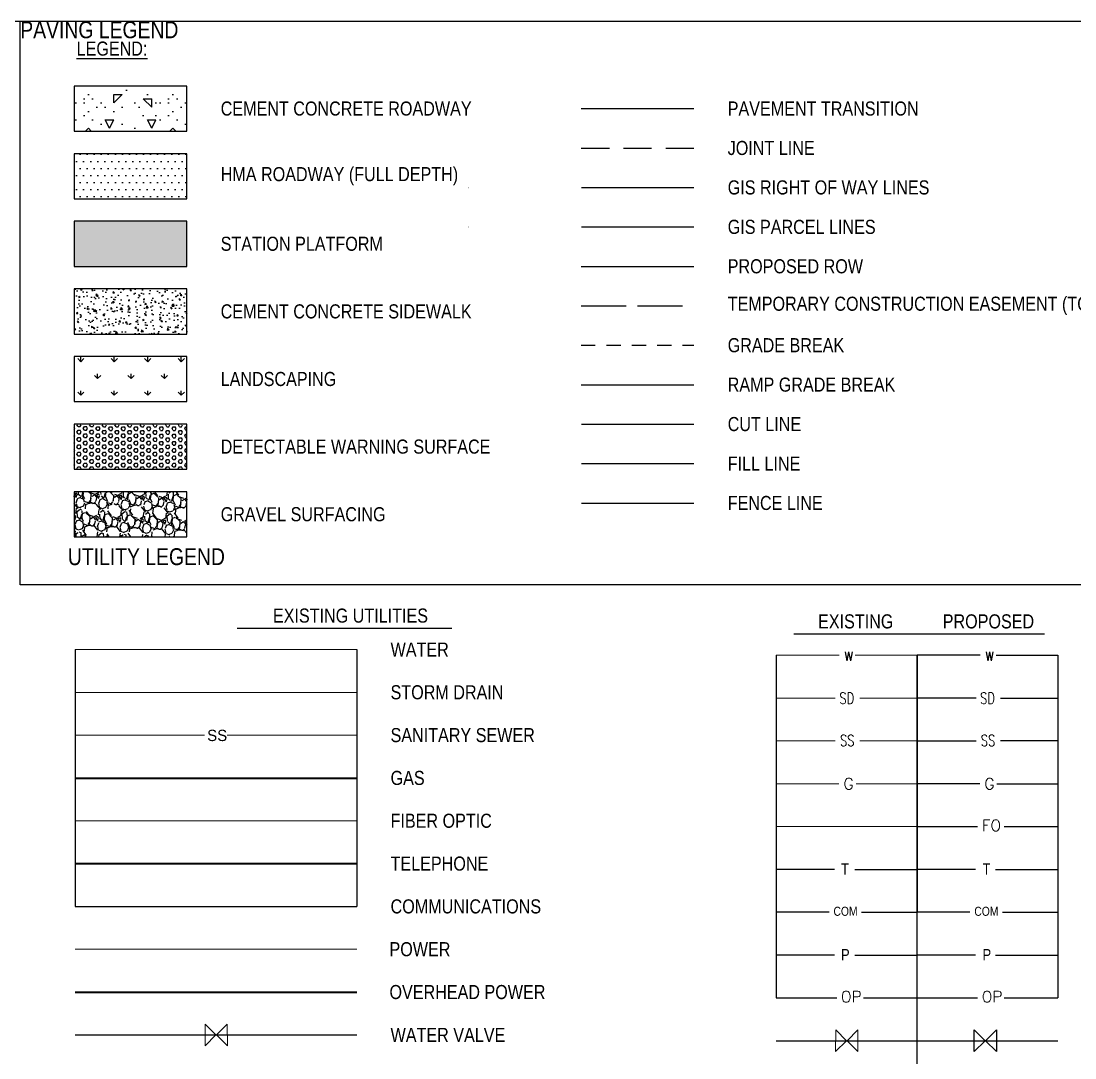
# Model space of a CAD drawing. Extents: x -0.5 to 31.5, y 0 to 18.5.
# Drawn here: x 10.01 to 19.36, y 9.35 to 18.55 of the extents above; entities that cross this region are included whole.
import ezdxf
from ezdxf.lldxf.tags import DXFTag

# ---------------------------------------------------------------- set-up
doc = ezdxf.new("R2010")
doc.units = 0
doc.header["$MEASUREMENT"] = 0
for name, pattern in [('HIDDEN', [0.375, 0.25, -0.125]), ('HIDDEN2', [0.1875, 0.125, -0.0625]), ('PROPERT', [2.375000000000001, 2, -0.075, 0.075, -0.075, 0.075, -0.075]), ('TEMPESMT', [0.45, 0.4, -0.05])]:
    doc.linetypes.add(name, pattern=pattern)
for name, color, linetype in [('CS-PVMT-RAMP-PATT', 157, 'Continuous'), ('GIS-COUNTY-ROW', 15, 'PROPERT'), ('GN-ANNO', 2, 'Continuous'), ('GN-LIN', 2, 'Continuous'), ('SF-ASPH-ROAD-SHD', 11, 'Continuous'), ('SF-CONC-JONT-ROAD-LIN', 7, 'HIDDEN'), ('SF-CONC-JONT-TRAN', 7, 'ZIGZAG'), ('SF-CONC-PLAT-SHD', 51, 'Continuous'), ('SF-CONC-ROAD-SHD', 13, 'Continuous'), ('SF-CONC-SWLK-SHD', 30, 'Continuous'), ('SF-CTLC-PROP-LIN', 9, 'Cut'), ('SF-CTMP-PROP-LIN', 9, 'Fill'), ('SF-FENC-PROP-LIN', 11, 'FENCELINE3'), ('SF-RAMP-GBRK-LIN', 15, 'Continuous'), ('SF-SWLK-GRAD-LIN', 7, 'HIDDEN2'), ('SF-VEGE-PROP-SHD', 13, 'Continuous'), ('SV-ESMT-TEMP-LIN', 7, 'TEMPESMT'), ('SV-ROFW-PROP-LIN', 4, 'Continuous'), ('V-UTIL-COMM-E-ITS-PDF', 22, 'COM'), ('V-UTIL-SIGNAL CCTV-E-ITS-PDF', 22, 'TF')]:
    doc.layers.add(name, color=color, linetype=linetype)
doc.layers.add('G-NPLT', color=151, linetype='Continuous', plot=False)
doc.layers.add('G-NPLT-LIN', color=151, linetype='Continuous', plot=False)
for name, color, linetype, lineweight in [('SSWR-LGND', 97, 'Continuous', 15), ('V-UTIL-FIBR-E-ITS-PDF', 22, 'FIBERO2', 15), ('V-UTIL-LITG-E-ITS-PDF', 232, 'POWER', 15), ('V-UTIL-OPOWR-AVISTA', 232, 'OPOWER', 35), ('V-UTIL-SSWR-SRVC-E', 97, 'SEWER', 15), ('V-UTIL-STRM-E', 77, 'STORM', 15), ('V-UTIL-WATR-E', 162, 'WATER', 15), ('WSDOT-BTELE-PDF-VERIFY', 232, 'TELE', 35), ('WSDOT-GAS-PDF-VERIFY', 3, 'GAS', 35)]:
    doc.layers.add(name, color=color, linetype=linetype, lineweight=lineweight)
doc.styles.add('PMXLIN', font='simplex.shx')
doc.styles.add('ROMANS', font='arial.ttf', dxfattribs={"oblique": 10})
doc.styles.get("Standard").update_dxf_attribs({"font": 'ARIALN.TTF'})
doc.styles.add('Survey', font='romans.shx', dxfattribs={"width": 0.75, "height": 0.08})
doc.styles.add('TEXT1', font='SIMPLEX.shx', dxfattribs={"height": 0.1})
doc.linetypes.add('COM', pattern='A,0.3,-0.125,0.3,-0.125,0.3,-0.125,0.3,-0.125,["COM",ROMANS,S=0.06,R=0,X=-0.06,Y=-0.025],-0.175', length=1.875)
doc.linetypes.add('Cut', pattern='A,1.2,-0.14,["CUT",Standard,S=0.08,R=0,X=-0.09,Y=-0.04],-0.14', length=1.48)
doc.linetypes.add('FENCELINE3', pattern='A,0.28,["X",Standard,S=0.14,R=0,X=0,Y=-0.07],0.28', length=0.56)
tags = doc.linetypes.add('FIBERO2', pattern='A,0.61,-0.17,["FO",PMXLIN,S=0.1,R=0,X=-0.12,Y=-0.05],-0.1', length=0.88).pattern_tags.tags
tags[6] = DXFTag(74, 10)
doc.linetypes.add('Fill', pattern='A,1.2,-0.14,["FILL",Standard,S=0.08,R=0,X=-0.09,Y=-0.04],-0.2', length=1.54)
doc.linetypes.add('GAS', pattern='A,1.36,-0.07,["G",PMXLIN,S=0.1,R=0,X=-0.03,Y=-0.05],-0.08', length=1.51)
doc.linetypes.add('OPOWER', pattern='A,1.36,-0.17,["OP",PMXLIN,S=0.1,R=0,X=-0.12,Y=-0.05],-0.1', length=1.63)
doc.linetypes.add('POWER', pattern='A,1.36,-0.07,["P",PMXLIN,S=0.1,R=0,X=-0.03,Y=-0.05],-0.07', length=1.5)
doc.linetypes.add('SEWER', pattern='A,0.5,-0.05,["S",Standard,S=0.1,R=0,X=0,Y=-0.05],-0.15,0.5', length=1.2)
doc.linetypes.add('STORM', pattern='A,1.3,-0.07,["SD",PMXLIN,S=0.1,R=0,X=-0.05,Y=-0.05],-0.13', length=1.5)
doc.linetypes.add('TELE', pattern='A,1.36,-0.07,["T",PMXLIN,S=0.1,R=0,X=-0.03,Y=-0.05],-0.07', length=1.5)
doc.linetypes.add('TF', pattern='A,0.3,-0.125,0.3,-0.125,0.3,-0.125,0.3,-0.125,["TF",ROMANS,S=0.06,R=0,X=-0.09,Y=-0.03],-0.0625', length=1.7625)
doc.linetypes.add('WATER', pattern='A,1.36,-0.08,["W",PMXLIN,S=0.1,R=0,X=-0.05,Y=-0.05],-0.07', length=1.51)
doc.linetypes.add('ZIGZAG', pattern='A,0.0001,-0.2,[131,ltypeshp.shx,S=0.2,R=0,X=-0.2,Y=0],-0.4,[131,ltypeshp.shx,S=0.2,R=180,X=0.2,Y=0],-0.2', length=0.8001)

msp = doc.modelspace()

# ---------------------------------------------------------------- hatches: boundary and pattern name
at = {"layer": 'CS-PVMT-RAMP-PATT', "ltscale": 0.3}
h = msp.add_hatch(dxfattribs=at)
h.set_pattern_fill('HEX', color=256, scale=0.1499998385584416, angle=-26.54544703822307)
h.set_pattern_definition([(359.9734095676375, (12424.0744329952, 114039.71420572), (1.507176739810878e-05, 0.03247591419146094), [0.0187499798198052, -0.03749995963961039]), (119.9734095676375, (12424.0744329952, 114039.71420572), (-0.0281325025846278, -0.01622490456228377), [0.01874997981980519, -0.03749995963961037]), (59.97340956763753, (12424.09318297298, 114039.7141970183), (-0.02811743081722968, 0.01625100962917717), [0.0187499798198052, -0.03749995963961039])])
h.paths.add_polyline_path([(11.47868221759501, 14.97121036814456), (10.47868221759501, 14.97121036814456), (10.47868221759501, 14.57121036814456), (11.47868221759501, 14.57121036814456)])
at = {"layer": 'SF-ASPH-ROAD-SHD'}
h = msp.add_hatch(dxfattribs=at)
h.set_pattern_fill('DOTS', color=256, scale=0.9999986785007979)
h.set_pattern_definition([(0, (158460.415457878, -2493187.652096604), (0.03124995870314994, 0.06249991740629987), [0, -0.06249991740629987])])
h.paths.add_polyline_path([(10.47868221759501, 17.37121036814456), (10.47868221759501, 16.97121036814456), (11.47868221759501, 16.97121036814456), (11.47868221759501, 17.37121036814456)])
at = {"layer": 'SF-CONC-PLAT-SHD', "transparency": 33554483}
h = msp.add_hatch(color=256, dxfattribs=at)
h.dxf.hatch_style = 1
h.paths.add_polyline_path([(10.47868221759501, 16.77121036814456), (10.47868221759501, 16.37121036814456), (11.47868221759501, 16.37121036814456), (11.47868221759501, 16.77121036814456)])
at = {"layer": 'SF-CONC-ROAD-SHD'}
h = msp.add_hatch(dxfattribs=at)
h.set_pattern_fill('CONCRETE', color=256, scale=0.7499990088755984)
h.set_pattern_definition([(45, (11.09118206892635, 18.0837102194759), (0, 0.7500024229383162), [0.1060648598351872, -0.212137219660463, 0.05303242991759358, -0.3181945795055614, 0.1060648598351872, -0.2651648210844375]), (135, (11.57868142469549, 18.12121016991968), (-0.7500024229383162, 0), [0.106065609834196, -0.1590972897527807, 0.05303242991759358, -0.2651621495879678, 0.106065609834196, -0.3712356809116956]), (63.43494882, (10.97868221759501, 17.97121036814456), (3.824893676474545e-11, 0.7499990088756688), [0.08384988919229165, -0.3353995567691666, 0.08384988919229165, -0.3354250484854793]), (116.5650512, (10.97868221759501, 17.97121036814456), (-3.000482144432265e-10, 0.7499990088756688), [0.08384988919229165, -0.3353995567691666, 0.08384988919229165, -0.3354250484854793]), (0, (10.97868221759501, 18.04621026903212), (0, 0.7499990088755984), [0.03749995044377993, -0.2999996035502394, 0.07499990088755985, -0.2999996035502394, 0.03749995044377993]), (0, (10.97868221759501, 18.15871012036346), (0, 0.7499990088755984), [-0.1124998513313398, 0.07499990088755985, -0.2999996035502394, 0, -0.2624996531064595, 0]), (0, (10.97868221759501, 18.19621007080724), (0, 0.7499990088755984), [-0.2999996035502394, 0, -0.2249997026626795, 0.07499990088755985, -0.1499998017751197, 0]), (0, (10.97868221759501, 18.30870992213858), (0, 0.7499990088755984), [-0.1499998017751197, 0, -0.1874997522188996, 0.07499990088755985, -0.3374995539940193, 0]), (0, (10.97868221759501, 18.42120977346992), (0, 0.7499990088755984), [-0.1499998017751197, 0.07499990088755985, -0.2999996035502394, 0.07499990088755985, -0.1499998017751197, 0]), (0, (10.97868221759501, 18.60870952568882), (0, 0.7499990088755984), [-0.1124998513313398, 0.07499990088755985, -0.1499998017751197, 0, -0.4124994548815792, 0]), (0, (10.97868221759501, 18.6462094761326), (0, 0.7499990088755984), [-0.1499998017751197, 0, -0.449999405325359, 0.07499990088755985, -0.07499990088755985, 0]), (90, (11.01618216803879, 18.12121016991968), (-0.7499990088755984, 4.592419427915945e-17), [-0.2249997026626795, 0, -0.2249997026626795, 0, -0.2999996035502394, 0]), (90, (11.09118206892635, 17.97121036814456), (-0.7499990088755984, 4.592419427915945e-17), [-0.1124998513313398, 0.07499990088755985, -0.2999996035502394, 0, -0.2624996531064595, 0]), (90, (11.16618196981391, 17.97121036814456), (-0.7499990088755984, 4.592419427915945e-17), [-0.2999996035502394, 0, -0.2624996531064595, 0.07499990088755985, -0.1124998513313398, 0]), (90, (11.57868142469549, 17.97121036814456), (-0.7499990088755984, 4.592419427915945e-17), [-0.1499998017751197, 0.07499990088755985, -0.3749995044377992, 0.07499990088755985, -0.07499990088755985, 0]), (90, (11.05368211848258, 18.04621026903212), (-0.7499990088755984, 4.592419427915945e-17), [-0.2249997026626795, 0, -0.2624996531064595, 0, -0.2624996531064595, 0]), (90, (11.12868201937014, 18.04621026903212), (-0.7499990088755984, 4.592419427915945e-17), [-0.1874997522188996, 0, -0.4124994548815792, 0, -0.1499998017751197, 0]), (90, (11.20368192025769, 18.0837102194759), (-0.7499990088755984, 4.592419427915945e-17), [-0.3749995044377992, 0, -0.1124998513313398, 0, -0.2624996531064595, 0]), (90, (11.24118187070147, 18.00871031858834), (-0.7499990088755984, 4.592419427915945e-17), [-0.3374995539940193, 0, -0.1499998017751197, 0, -0.1874997522188996, 0]), (90, (11.31618177158903, 18.12121016991968), (-0.7499990088755984, 4.592419427915945e-17), [-0.2999996035502394, 0, -0.1124998513313398, 0, -0.2999996035502394, 0]), (90, (11.35368172203281, 18.15871012036346), (-0.7499990088755984, 4.592419427915945e-17), [-0.3374995539940193, 0, -0.1499998017751197, 0, -0.2624996531064595, 0]), (90, (11.39118167247659, 17.97121036814456), (-0.7499990088755984, 4.592419427915945e-17), [-0.449999405325359, 0, -0.1874997522188996, 0, -0.1124998513313398, 0]), (90, (11.42868162292037, 18.0837102194759), (-0.7499990088755984, 4.592419427915945e-17), [-0.1499998017751197, 0, -0.2999996035502394, 0, -0.2999996035502394, 0]), (90, (11.46618157336415, 18.04621026903212), (-0.7499990088755984, 4.592419427915945e-17), [-0.3374995539940193, 0, -0.1874997522188996, 0, -0.2249997026626795, 0]), (90, (11.50368152380793, 18.00871031858834), (-0.7499990088755984, 4.592419427915945e-17), [-0.2999996035502394, 0, -0.2249997026626795, 0, -0.2249997026626795, 0]), (90, (11.57868142469549, 18.04621026903212), (-0.7499990088755984, 4.592419427915945e-17), [-0.2249997026626795, 0, -0.2249997026626795, 0, -0.2999996035502394, 0]), (90, (11.65368132558305, 18.0837102194759), (-0.7499990088755984, 4.592419427915945e-17), [-0.2999996035502394, 0, -0.1499998017751197, 0, -0.2999996035502394, 0]), (90, (11.69118127602683, 18.12121016991968), (-0.7499990088755984, 4.592419427915945e-17), [-0.1124998513313398, 0, -0.449999405325359, 0, -0.1874997522188996, 0])])
h.paths.add_polyline_path([(10.47868221759501, 17.97121036814456), (10.47868221759501, 17.57121036814456), (11.47868221759501, 17.57121036814456), (11.47868221759501, 17.97121036814456)])
at = {"layer": 'SF-CONC-SWLK-SHD'}
h = msp.add_hatch(dxfattribs=at)
h.set_pattern_fill('AR-CONC', color=256, scale=0.01999997357001596, angle=-92.85091915887728)
h.set_pattern_definition([(317.1490808411227, (8.953682217595002, 13.37753046399225), (-0.01966979851351005, -0.1426500761332879), [0.01499998017751196, -0.1649997819526315]), (262.1490808411227, (8.953682217595002, 13.37753046399225), (0.1516322592135483, 0.02023347864567829), [0.01199998414200957, -0.1319998255621053]), (7.600525301122723, (8.952043067843896, 13.36564295781848), (0.1319624591746885, -0.1224165969589607), [0.01274802155347743, -0.1402282370882517]), (313.3332808411227, (8.993632657991956, 13.37554097076662), (-0.04367918779676867, -0.2115373084115542), [0.02249997026626795, -0.2474996729289475]), (3.784716331122732, (8.989992719287619, 13.35791286856969), (0.1852848174531715, -0.1963907935457987), [0.01912204313020187, -0.210342474032221]), (258.3332448311227, (8.993632657991956, 13.37554097076662), (0.1852848173585465, -0.1963907934170421), [0.01799997621301436, -0.1979997385431577]), (288.1490808411227, (8.982650301279902, 13.35606312387455), (-0.08636172265366746, -0.115228460263452), [0.01499998017751197, -0.1649997819526317]), (233.1490808411228, (8.982650301279902, 13.35606312387455), (0.1424299472447122, -0.05581617883892004), [0.01199998414200957, -0.1319998255621053]), (338.6005255811227, (8.975453491106544, 13.34646075225228), (0.05606822434911971, -0.1710446376265001), [0.01274802115347796, -0.1402282370882517]), (304.6490808411227, (8.953682217595002, 13.37753046399225), (0.06637532058110755, -0.005740408210701129), [0, -0.130399827676504, 0, -0.1339998229191069, 0, -0.1324998249013557]), (274.6490808411227, (8.953682217595002, 13.37753046399225), (0.07616773262402905, -0.05647211652367846), [0, -0.07639989903746096, 0, -0.1273998316410017, 0, -0.05049993326429029]), (234.6490808411227, (8.95590050254158, 13.42207520503485), (-0.009815565896697654, -0.1064078432717087), [0, -0.0499999339250399, 0, -0.1559997938461245, 0, -0.2069997264496652]), (224.6490808411227, (8.956895249154394, 13.44205042523333), (0.01419496598458794, -0.1174885124142124), [0, -0.0649999141025518, 0, -0.1035998630926826, 0, -0.1469998057396172])])
h.paths.add_polyline_path([(10.47868221759501, 16.17121036814456), (10.47868221759501, 15.77121036814456), (11.47868221759501, 15.77121036814456), (11.47868221759501, 16.17121036814456)])
h = msp.add_hatch(dxfattribs=at)
h.set_pattern_fill('GRAVEL2', color=256, scale=0.2, angle=-92.85091915887728)
h.set_pattern_definition([(135.1618683451227, (2481996.26802372, 290022.5554486787), (-1.718192359427535, 1.68754704112356), [0.0269072, -2.66381760941474]), (92.1188215691227, (2481996.248943747, 290022.5744211485), (0.08038271467267237, -2.406977070763623), [0.0461736, -4.571184952245998]), (39.65952791912274, (2481996.247236617, 290022.6205631653), (-2.29675191826973, -1.888102387563845), [0.03255760000000001, -3.22320651921994]), (174.4227698471227, (2481996.201178018, 290022.7009534968), (3.985101839876088, -0.3987020514322059), [0.0420476, -4.162711608325799]), (199.9827350191227, (2481996.159329475, 290022.7050399921), (2.446766987858575, 0.8793925785026266), [0.041231, -4.081874625617661]), (264.4227698471227, (2481996.120580708, 290022.6909498159), (0.3987020514322062, 3.985101839876088), [0.0420476, -4.162711608325799]), (304.8433213078227, (2481996.116494213, 290022.6491012729), (-1.868207429016343, 2.696256850184738), [0.0556058, -5.5049697097832]), (339.4044092160228, (2481996.148263686, 290022.6034646588), (4.324921896148655, -1.617111805724624), [0.0524976, -5.197264299362678]), (28.57864645612272, (2481996.197406005, 290022.5849975917), (2.676361891637265, 1.468702497101371), [0.04219000000000001, -4.1768146219458]), (82.38543915012276, (2481996.234455671, 290022.6051798168), (-0.3091747379685889, -2.187329646258663), [0.04816640000000001, -2.36015251575846]), (129.5465186391227, (2481996.240838116, 290022.652921459), (-2.07790737424757, 2.506451863500975), [0.06228959999999999, -6.166675000958979]), (45.96315567512272, (2481996.189332489, 290022.5032980303), (1.268147150661095, 1.338582386060031), [0.0212602, -2.10476896254694]), (78.61831523112272, (2481996.20411096, 290022.518581904), (-0.5288221624735424, -2.576887098899912), [0.0404474, -4.0043022832314]), (132.1490808411227, (2481996.21209303, 290022.5582339729), (-0.1997524659574776, 0.00994747927373485), [0.0282842, -0.25455851247462]), (110.3476713551228, (2481996.236759649, 290022.571022948), (0.3497675355462997, -1.018657288334924), [0.0152316, -1.50792302117278]), (198.9504903271227, (2481996.231463399, 290022.5853040449), (0.6092048771462258, 0.1699100281362204), [0.0215406, -1.0554923614269]), (298.1128373732227, (2481996.211090253, 290022.5783086942), (0.3696624940937709, -0.6191523564199546), [0.0349858, -1.13120457896906]), (68.71413201812275, (2481996.227575853, 290022.5474505512), (-0.2196474245049575, -0.3895574526412491), [0.02529820000000001, -0.60715733203368]), (283.5386211751228, (2481996.237232937, 290022.7011604752), (0.4997826051351273, -2.02736709739611), [0.03543999999999999, -3.50856902933388]), (337.4952567830227, (2481996.245529488, 290022.666705182), (-2.157487208438126, 0.908432135841332), [0.0297322, -2.9434815494638]), (200.3476713551227, (2481996.267526346, 290022.5454610554), (1.018657288334924, 0.3497675355462988), [0.030463, -1.49269162117278]), (250.7595405071228, (2481996.238964152, 290022.5348685545), (0.6987321906098364, 1.967682221753696), [0.03543999999999999, -3.508569029333799]), (246.5930356211227, (2481996.113386407, 290022.7073279123), (0.4492423282836648, 0.9788673712399911), [0.034176, -1.6746247490635]), (201.9242214101227, (2481996.099809663, 290022.6759643665), (2.247014521901079, 0.8893400577763657), [0.0286356, -2.8349286126552]), (333.9504903275227, (2481996.067674405, 290022.55341101), (0.9788673712399782, -0.4492423282836555), [0.030463, -1.49269162117278]), (284.5031054774227, (2481996.095042902, 290022.5400332149), (-0.6696926332713955, 2.636571974542321), [0.03352619999999999, -3.319084722848]), (336.5930356215227, (2481996.07254867, 290022.6512897183), (-0.978867371239975, 0.4492423282836605), [0.017088, -1.6917127490635]), (8.459013315122714, (2481996.068271254, 290022.5653961579), (0.8089573431037017, 0.1599625488625417), [0.010198, -1.00960590271856]), (73.11283737312276, (2481996.078358352, 290022.5668963086), (-0.2295949037786974, -0.5893099185987293), [0.041231, -0.7833901251235401]), (93.15808679812271, (2481996.090335471, 290022.6063494278), (0.1002776732201322, -2.007472138848655), [0.03821, -3.782784634908561]), (210.8391483671227, (2481996.193112531, 290022.5792039674), (0.4094524111887146, 0.1798575074100176), [0.0288444, -0.6922658550928]), (260.3063074281227, (2481996.168346437, 290022.5644174676), (-0.5686120795684961, -3.375896962729878), [0.05035880000000001, -4.98551252480566]), (328.0944767420227, (2481996.159866993, 290022.5147777755), (-1.358477344607491, 0.8686422187461075), [0.0205912, -2.0385348281974]), (357.1490808411227, (2481996.177347341, 290022.5038948791), (0.2096999452312265, 0.1898049866837555), [0.012, -0.188]), (27.40551800512272, (2481996.096526995, 290022.6100460528), (-1.438057178797381, -0.7293775089138174), [0.02778479999999999, -2.75070399788996]), (315.1618683453227, (2481996.121193614, 290022.6228350279), (1.71819235942753, -1.687547041123547), [0.0538144, -2.63691040941474]), (267.1490808411227, (2481996.159353561, 290022.5848900882), (0.1898049866837555, -0.2096999452312265), [0.052, -0.148]), (232.4539273101228, (2481996.156767217, 290022.532954447), (-1.497742054439758, -1.927892304658791), [0.0316228, -3.1306548601684]), (161.2036849401228, (2481996.137496322, 290022.5078818996), (-0.7890623845562291, 0.2395423830524406), [0.0291204, -1.4269015778561]), (114.7950562051227, (2481996.109928876, 290022.5172646453), (-1.808522553373946, 3.894771645929675), [0.047413, -4.69389483645188]), (82.57515958112273, (2481996.090045076, 290022.5603068859), (0.3290696965160522, 2.586834578173639), [0.0501598, -4.96581468159378])])
h.paths.add_polyline_path([(11.47868221759501, 14.37121036814456), (10.47868221759501, 14.37121036814456), (10.47868221759501, 13.97121036814456), (11.47868221759501, 13.97121036814456)])
at = {"layer": 'SF-VEGE-PROP-SHD'}
h = msp.add_hatch(dxfattribs=at)
h.set_pattern_fill('GRASS', color=256, scale=0.21)
h.set_pattern_definition([(90, (158463.5359951294, -2493190.985275098), (-0.14849242401, 0.14849242401), [0.039375, -0.25760984823]), (45, (158463.5359951294, -2493190.985275098), (-0.148492424049175, 0.148492424049175), [0.039375, -0.170625]), (135, (158463.5359951294, -2493190.985275098), (-0.148492424049175, -0.148492424049175), [0.039375, -0.170625])])
h.paths.add_polyline_path([(10.47868221759501, 15.57121036814456), (10.47868221759501, 15.17121036814456), (11.47868221759501, 15.17121036814456), (11.47868221759501, 15.57121036814456)])

# ---------------------------------------------------------------- linework, layer by layer
at = {"layer": 'G-NPLT'}
for p, q in [((10.48637955030426, 12.97121036814456), (10.48637955047192, 10.69121036815155)), ((12.98637955030426, 12.97121036814456), (12.98637955030426, 10.69121036815155)), ((16.71004705557094, 12.91991286306969), (16.71004705557094, 9.879912863079001)), ((17.96004705557094, 6.079912863090646), (17.96004705557094, 12.91991286306969)), ((17.96004705557094, 12.91991286306969), (17.9600470557386, 10.63991286307667)), ((19.21004705557094, 12.91991286306969), (19.21004705557094, 9.879912863079001)), ((10.48637955030426, 9.551210368155044), (12.98637955030426, 9.551210368155044)), ((16.71004705557094, 9.499912863080166), (19.21004705557094, 9.499912863080166))]:
    msp.add_line(p, q, dxfattribs=at)
for points in [[(0, 18.54583332971203), (31.5, 18.54583332971203), (31.5, -1.77635683940025e-15), (0, 0)], [(20, 13.54583332971203), (10, 13.54583332971203), (10, 18.54583332971203), (20, 18.54583332971203)]]:
    msp.add_lwpolyline(points, close=True, dxfattribs=at)
at = {"layer": 'G-NPLT-LIN'}
for points in [[(10.47868221759501, 17.97121036814456), (10.47868221759501, 17.57121036814456), (11.47868221759501, 17.57121036814456), (11.47868221759501, 17.97121036814456)], [(10.47868221759501, 17.37121036814456), (10.47868221759501, 16.97121036814456), (11.47868221759501, 16.97121036814456), (11.47868221759501, 17.37121036814456)], [(10.47868221759501, 16.77121036814456), (10.47868221759501, 16.37121036814456), (11.47868221759501, 16.37121036814456), (11.47868221759501, 16.77121036814456)], [(10.47868221759501, 16.17121036814456), (10.47868221759501, 15.77121036814456), (11.47868221759501, 15.77121036814456), (11.47868221759501, 16.17121036814456)], [(10.47868221759501, 15.57121036814456), (10.47868221759501, 15.17121036814456), (11.47868221759501, 15.17121036814456), (11.47868221759501, 15.57121036814456)], [(10.47868221759501, 14.97121036814456), (10.47868221759501, 14.57121036814456), (11.47868221759501, 14.57121036814456), (11.47868221759501, 14.97121036814456)], [(10.47868221759501, 14.37121036814456), (10.47868221759501, 13.97121036814456), (11.47868221759501, 13.97121036814456), (11.47868221759501, 14.37121036814456)]]:
    msp.add_lwpolyline(points, close=True, dxfattribs=at)
at = {"layer": 'GIS-COUNTY-ROW'}
for points in [[(13.97868221759501, 17.07121036814457), (16.97868221759501, 17.07121036814457)], [(13.97868221759501, 16.72121036814456), (16.97868221759501, 16.72121036814456)]]:
    msp.add_lwpolyline(points, dxfattribs=at)
at = {"layer": 'GN-ANNO'}
for p, q in [((11.92419817484915, 13.1611593484995), (13.83038892503828, 13.1611593484995)), ((16.86700975203381, 13.10986184342462), (19.09148247872905, 13.10986184342462)), ((18.51904478955169, 12.91991286306969), (17.96004705557094, 12.91991286306969)), ((18.66084554224355, 12.91991286306969), (19.21004705557094, 12.91991286306969)), ((18.48339400189397, 12.53991286307085), (17.96004705559888, 12.53991286307085)), ((18.70010989563534, 12.53991286307085), (19.21004705557094, 12.53991286307085)), ((17.96004705557094, 12.15991286307202), (18.48339400214569, 12.15991286307202)), ((19.21004705557094, 12.15991286307202), (18.7001098957844, 12.15991286307201)), ((18.51558696066344, 11.77991286307318), (17.96004705565477, 11.77991286307318)), ((18.66744005584385, 11.77991286307318), (19.21004705557094, 11.77991286307318)), ((17.96004705557094, 11.39991286307434), (18.49577630637461, 11.39991286309589)), ((18.73301283783188, 11.39991286309399), (19.21004705557094, 11.39991286307434)), ((18.47729957847844, 11.01991286307551), (17.96004705571065, 11.01991286307551)), ((18.65657900857859, 11.01991286307551), (19.21004705557094, 11.01991286307551)), ((18.42862433003874, 10.63991286307667), (17.9600470557386, 10.63991286307667)), ((18.71740593555245, 10.63991286307667), (19.21004705557094, 10.63991286307667)), ((18.47729957819901, 10.25991286307784), (17.96004705543123, 10.25991286307784)), ((18.65657900829916, 10.25991286307784), (19.21004705529151, 10.25991286307784)), ((17.96004705557094, 9.879912863079001), (18.49577630637461, 9.879912863100547)), ((18.73301283783188, 9.879912863098644), (19.21004705557094, 9.879912863079001)), ((18.46646233743482, 9.403426794691253), (18.46687900365756, 9.59690916070343)), ((18.46687900365756, 9.59690916070343), (18.56271233668045, 9.500167979597821)), ((18.56731372566388, 9.499912863080166), (18.66396233772353, 9.596492174373482)), ((18.66396233772353, 9.596492174373482), (18.66437900394627, 9.403843784851263)), ((18.56271233668045, 9.500167979597821), (18.46646233743482, 9.403426794691253)), ((18.66437900394627, 9.403843784851263), (18.56731372566388, 9.499912863080166))]:
    msp.add_line(p, q, dxfattribs=at)
at = {"layer": 'GN-LIN'}
for points in [[(10.47868221759501, 17.97121036814456), (10.47868221759501, 17.57121036814456), (11.47868221759501, 17.57121036814456), (11.47868221759501, 17.97121036814456)], [(10.47868221759501, 17.37121036814456), (10.47868221759501, 16.97121036814456), (11.47868221759501, 16.97121036814456), (11.47868221759501, 17.37121036814456)], [(10.47868221759501, 16.77121036814456), (10.47868221759501, 16.37121036814456), (11.47868221759501, 16.37121036814456), (11.47868221759501, 16.77121036814456)], [(10.47868221759501, 16.17121036814456), (10.47868221759501, 15.77121036814456), (11.47868221759501, 15.77121036814456), (11.47868221759501, 16.17121036814456)], [(10.47868221759501, 15.57121036814456), (10.47868221759501, 15.17121036814456), (11.47868221759501, 15.17121036814456), (11.47868221759501, 15.57121036814456)], [(10.47868221759501, 14.97121036814456), (10.47868221759501, 14.57121036814456), (11.47868221759501, 14.57121036814456), (11.47868221759501, 14.97121036814456)], [(10.47868221759501, 14.37121036814456), (10.47868221759501, 13.97121036814456), (11.47868221759501, 13.97121036814456), (11.47868221759501, 14.37121036814456)]]:
    msp.add_lwpolyline(points, close=True, dxfattribs=at)
at = {"layer": 'SF-CONC-JONT-ROAD-LIN'}
msp.add_lwpolyline([(14.97868221759501, 17.42121036814457), (15.97868221759501, 17.42121036814457)], dxfattribs=at)
at = {"layer": 'SF-CONC-JONT-TRAN', "ltscale": 0.3}
msp.add_lwpolyline([(14.97868221759501, 17.77121036814457), (15.97868221759501, 17.77121036814457)], dxfattribs=at)
at = {"layer": 'SF-CTLC-PROP-LIN', "linetype": 'Cut'}
msp.add_lwpolyline([(14.64079265063629, 14.97121036814456), (16.22755420720205, 14.97121036814456)], dxfattribs=at)
at = {"layer": 'SF-CTMP-PROP-LIN', "flags": 128}
msp.add_lwpolyline([(14.47868221759501, 14.62121036814456), (16.47868221759501, 14.62121036814456)], dxfattribs=at)
at = {"layer": 'SF-FENC-PROP-LIN', "flags": 128}
msp.add_lwpolyline([(14.3857377101079, 14.27121036814455), (16.17942120495594, 14.27121036814455)], dxfattribs=at)
at = {"layer": 'SF-RAMP-GBRK-LIN'}
msp.add_lwpolyline([(14.97868221759501, 15.32121036814457), (15.97868221759501, 15.32121036814457)], dxfattribs=at)
at = {"layer": 'SF-SWLK-GRAD-LIN', "flags": 128}
msp.add_lwpolyline([(14.97868221759501, 15.67121036814456), (15.97868221759501, 15.67121036814456)], dxfattribs=at)
at = {"layer": 'SSWR-LGND'}
for points in [[(10.48637955034618, 12.21121036814689), (11.63576756184921, 12.21121036814689)], [(11.68271350348368, 12.21121036814689), (11.68503925297409, 12.21121036814689)], [(11.83634436316788, 12.21121036814689), (12.98637955030426, 12.21121036814689)]]:
    msp.add_lwpolyline(points, dxfattribs=at)
at = {"layer": 'SV-ESMT-TEMP-LIN', "flags": 128}
msp.add_lwpolyline([(14.97868221759501, 16.02121036814456), (15.97868221759501, 16.02121036814456)], dxfattribs=at)
at = {"layer": 'SV-ROFW-PROP-LIN'}
msp.add_lwpolyline([(14.97868221759501, 16.37121036814456), (15.97868221759501, 16.37121036814456)], dxfattribs=at)
at = {"layer": 'V-UTIL-COMM-E-ITS-PDF'}
msp.add_line((10.48637955030426, 10.69121036815155), (12.98637955030426, 10.69121036815155), dxfattribs=at)
at = {"layer": 'V-UTIL-COMM-E-ITS-PDF', "color": 140}
for p, q in [((17.17862433003874, 10.63991286307667), (16.7100470557386, 10.63991286307667)), ((17.46740593555245, 10.63991286307667), (17.96004705557094, 10.63991286307667))]:
    msp.add_line(p, q, dxfattribs=at)
at = {"layer": 'V-UTIL-FIBR-E-ITS-PDF'}
msp.add_line((10.48637955030426, 11.45121036814922), (12.98637955030426, 11.45121036814922), dxfattribs=at)
at = {"layer": 'V-UTIL-FIBR-E-ITS-PDF', "color": 140}
msp.add_line((16.71004705557094, 11.39991286307434), (17.96004705557094, 11.39991286307434), dxfattribs=at)
at = {"layer": 'V-UTIL-LITG-E-ITS-PDF'}
msp.add_lwpolyline([(10.48637955030426, 10.31121036815271), (12.98637955030426, 10.31121036815271)], dxfattribs=at)
at = {"layer": 'V-UTIL-OPOWR-AVISTA'}
msp.add_lwpolyline([(10.48637955030426, 9.931210368153879), (12.98637955030426, 9.931210368153879)], dxfattribs=at)
at = {"layer": 'V-UTIL-SIGNAL CCTV-E-ITS-PDF', "color": 140}
for p, q in [((17.22729957847844, 11.01991286307551), (16.71004705571065, 11.01991286307551)), ((17.40657900857859, 11.01991286307551), (17.96004705557094, 11.01991286307551)), ((17.22729957833872, 10.25991286307784), (16.71004705557094, 10.25991286307784)), ((17.40657900843888, 10.25991286307784), (17.96004705543123, 10.25991286307784)), ((16.71004705557094, 9.879912863079001), (17.24577630637461, 9.879912863100547)), ((17.48301283783188, 9.879912863098644), (17.96004705557094, 9.879912863079001))]:
    msp.add_line(p, q, dxfattribs=at)
at = {"layer": 'V-UTIL-SSWR-SRVC-E', "color": 140}
for p, q in [((16.71004705557094, 12.15991286307202), (17.23177229380235, 12.15991286307202)), ((17.96004705557094, 12.15991286307202), (17.45010989585386, 12.15991286307201))]:
    msp.add_line(p, q, dxfattribs=at)
at = {"layer": 'V-UTIL-STRM-E'}
msp.add_line((10.48637955030426, 12.59121036814573), (12.98637955030426, 12.59121036814573), dxfattribs=at)
at = {"layer": 'V-UTIL-STRM-E', "color": 140}
for p, q in [((17.23339400189397, 12.53991286307085), (16.71004705559888, 12.53991286307085)), ((17.45010989563534, 12.53991286307085), (17.96004705557094, 12.53991286307085)), ((17.26558696066344, 11.77991286307318), (16.71004705565477, 11.77991286307318)), ((17.41744005584385, 11.77991286307318), (17.96004705557094, 11.77991286307318))]:
    msp.add_line(p, q, dxfattribs=at)
at = {"layer": 'V-UTIL-WATR-E'}
for p, q in [((10.48637955030426, 12.97121036814456), (12.98637955030426, 12.97121036814456)), ((11.64012955105864, 9.454469183248476), (11.64054621728138, 9.647951549260652)), ((11.64054621728138, 9.647951549260652), (11.73637955030426, 9.551210368155044)), ((11.7409809392877, 9.550955251637388), (11.83762955134735, 9.647534562930705)), ((11.83762955134735, 9.647534562930705), (11.83804621757008, 9.454886173408486)), ((11.73637955030426, 9.551210368155044), (11.64012955105864, 9.454469183248476)), ((11.83804621757008, 9.454886173408486), (11.7409809392877, 9.550955251637388))]:
    msp.add_line(p, q, dxfattribs=at)
at = {"layer": 'V-UTIL-WATR-E', "color": 140}
for p, q in [((17.26904478955169, 12.91991286306969), (16.71004705557094, 12.91991286306969)), ((17.41084554224355, 12.91991286306969), (17.96004705557094, 12.91991286306969)), ((17.23663695764222, 9.403426794691253), (17.23705362386496, 9.59690916070343)), ((17.23705362386496, 9.59690916070343), (17.33288695688785, 9.500167979597821)), ((17.33748834587128, 9.499912863080166), (17.43413695793093, 9.596492174373482)), ((17.43413695793093, 9.596492174373482), (17.43455362415366, 9.403843784851263)), ((17.33288695688785, 9.500167979597821), (17.23663695764222, 9.403426794691253)), ((17.43455362415366, 9.403843784851263), (17.33748834587128, 9.499912863080166))]:
    msp.add_line(p, q, dxfattribs=at)
at = {"layer": 'WSDOT-BTELE-PDF-VERIFY'}
msp.add_lwpolyline([(10.48637955030426, 11.07121036815039), (12.98637955030426, 11.07121036815039)], dxfattribs=at)
at = {"layer": 'WSDOT-GAS-PDF-VERIFY'}
msp.add_line((10.48637955030426, 11.83121036814806), (12.98637955030426, 11.83121036814806), dxfattribs=at)

# ---------------------------------------------------------------- texts
at = {"layer": 'G-NPLT', "char_height": 0.15, "attachment_point": 1}
for s, insert in [('PAVING LEGEND', (10, 18.54583332971203)), ('UTILITY LEGEND', (10.42235043598339, 13.87023850664264))]:
    msp.add_mtext_dynamic_manual_height_columns(s, width=2.553444545250386, gutter_width=0.75, heights=[0], dxfattribs=dict(at, insert=insert))
at = {"layer": 'GN-ANNO'}
for s, height, p in [('T', 0.1, (18.54067543381825, 10.97364522128879)), ('COM', 0.08, (18.46749178198239, 10.60873629394428)), ('P', 0.1, (18.54067543353882, 10.21364522129112))]:
    msp.add_text(s, height=height, dxfattribs=at).set_placement(p)
at = {"layer": 'GN-ANNO', "char_height": 0.125}
for s, width, insert, attachment_point in [('{\\LLEGEND:}', 2.444953169553941, (10.5, 18.36634847620735), 1), ('CEMENT CONCRETE ROADWAY', 2.299345835400061, (11.77868221759502, 17.77121036814456), 4), ('PAVEMENT TRANSITION', 1.714372976738048, (16.27868221759502, 17.77121036814457), 4), ('JOINT LINE', 1.318157556987387, (16.27868221759502, 17.42121036814457), 4), ('HMA ROADWAY (FULL DEPTH)', 2.244878511465174, (11.77868221759502, 17.17121036814456), 4), ('STATION PLATFORM', 2.584969079176915, (11.77868221759502, 16.57121036814456), 4), ('PROPOSED ROW', 1.589900109971893, (16.27868221759502, 16.37121036814456), 4), ('TEMPORARY CONSTRUCTION EASEMENT (TCE)', 4.246938859167528, (16.27868221759502, 16.02121036814456), 4), ('CEMENT CONCRETE SIDEWALK', 2.584969079176915, (11.77868221759502, 15.97121036814456), 4), ('GRADE BREAK', 4.246938859167528, (16.27868221759502, 15.67121036814456), 4), ('LANDSCAPING', 1.318157556987387, (11.77868221759502, 15.37121036814456), 4), ('RAMP GRADE BREAK', 4.246938859167528, (16.27868221759502, 15.32121036814457), 4), ('FENCE', 4.246938859167528, (16.27868221759502, 14.27121036814455), 4), ('GRAVEL SURFACING', 2.408460857219215, (11.77868221759502, 14.17121036814456), 4), ('EXISTING UTILITIES', 1.589900109971893, (12.24232508726418, 13.27157000119729), 4), ('EXISTING           PROPOSED', 2.128884089234305, (17.08068971035496, 13.22027249612241), 4), ('WATER', 1.589900109971893, (13.28637955030426, 12.97121036814456), 4), ('STORM DRAIN', 1.589900109971893, (13.28637955030426, 12.59121036814573), 4), ('SANITARY SEWER', 1.589900109971893, (13.28637955030426, 12.21121036814689), 4), ('GAS', 1.589900109971893, (13.28637955030426, 11.83121036814806), 4), ('FIBER OPTIC', 1.589900109971893, (13.28637955030426, 11.45121036814922), 4), ('TELEPHONE', 1.589900109971893, (13.28637955030426, 11.07121036815039), 4), ('COMMUNICATIONS', 1.589900109971893, (13.28637955030426, 10.69121036815155), 4), ('POWER', 1.589900109971893, (13.27675132500008, 10.31121036815271), 4), ('OVERHEAD POWER', 1.589900109971893, (13.27675132500008, 9.93121036815388), 4), ('WATER VALVE', 1.589900109971893, (13.28637955030426, 9.551210368143403), 4)]:
    msp.add_mtext_dynamic_manual_height_columns(s, width=width, gutter_width=0.75, heights=[0], dxfattribs=dict(at, insert=insert, attachment_point=attachment_point))
at = {"layer": 'GN-ANNO', "width": 0.3169375995108652, "attachment_point": 1, "style": 'Survey'}
for s, insert, char_height in [('w', (18.55979234299042, 12.99163391660669), 0.12), ('SD', (18.51918143770204, 12.58896782348155), 0.1), ('SS', (18.52483877949895, 12.21420633146762), 0.1)]:
    msp.add_mtext(s, dxfattribs=dict(at, insert=insert, char_height=char_height))
at = {"layer": 'GN-ANNO', "char_height": 0.1, "attachment_point": 1, "style": 'TEXT1'}
for s, insert in [('G', (18.55620947053319, 11.83021228362472)), ('FO', (18.53333448657429, 11.46078941479923)), ('OP', (18.53333448657429, 9.940789414803886))]:
    msp.add_mtext_dynamic_manual_height_columns(s, width=0.3169375995108652, gutter_width=0.75, heights=[0], dxfattribs=dict(at, insert=insert))
at = {"layer": 'SSWR-LGND', "insert": (11.6584449312184, 12.25920531048905), "char_height": 0.09995440382044739, "attachment_point": 1}
msp.add_mtext_dynamic_manual_height_columns('{\\Famgdtans dwe edits|c0;SS}', width=0.09995440382044739, gutter_width=0.499772019102237, heights=[0], dxfattribs=at)
at = {"layer": 'V-UTIL-SIGNAL CCTV-E-ITS-PDF', "color": 140}
for s, height, p in [('T', 0.1, (17.28448108753737, 10.97364522128879)), ('COM', 0.08, (17.21749178198239, 10.60873629394428)), ('P', 0.1, (17.28448108739766, 10.21364522129112))]:
    msp.add_text(s, height=height, dxfattribs=at).set_placement(p)
at = {"layer": 'V-UTIL-SIGNAL CCTV-E-ITS-PDF', "color": 140, "insert": (17.28333448657429, 9.940789414803886), "char_height": 0.1, "attachment_point": 1, "style": 'TEXT1'}
msp.add_mtext_dynamic_manual_height_columns('OP', width=0.3169375995108652, gutter_width=0.75, heights=[0], dxfattribs=at)
at = {"layer": 'V-UTIL-STRM-E', "color": 140, "char_height": 0.1, "width": 0.3169375995108652, "attachment_point": 1, "style": 'Survey'}
for s, insert in [('SD', (17.26918143770204, 12.58896782348155)), ('SS', (17.27483877949895, 12.21420633146762))]:
    msp.add_mtext(s, dxfattribs=dict(at, insert=insert))
at = {"layer": 'V-UTIL-STRM-E', "color": 140, "insert": (17.30620947053319, 11.83021228362472), "char_height": 0.1, "attachment_point": 1, "style": 'TEXT1'}
msp.add_mtext_dynamic_manual_height_columns('G', width=0.3169375995108652, gutter_width=0.75, heights=[0], dxfattribs=at)
at = {"layer": 'V-UTIL-WATR-E', "color": 140, "insert": (17.30979234299042, 12.99163391660669), "char_height": 0.12, "width": 0.3169375995108652, "attachment_point": 1, "style": 'Survey'}
msp.add_mtext('w', dxfattribs=at)

# ---------------------------------------------------------------- next in the draw order: wipeouts: each hides what was drawn before it
at = {"color": 250}
for points in [[(13.97868221759501, 17.171210368144568), (14.97868221759501, 17.171210368144568), (14.97868221759501, 16.97121036814457), (13.97868221759501, 16.97121036814457)], [(15.978682217595008, 17.171210368144568), (16.978682217595008, 17.171210368144568), (16.978682217595008, 16.97121036814457), (15.978682217595008, 16.97121036814457)], [(13.97868221759501, 16.82121036814457), (14.97868221759501, 16.82121036814457), (14.97868221759501, 16.62121036814457), (13.97868221759501, 16.62121036814457)], [(15.978682217595008, 16.82121036814457), (16.978682217595008, 16.82121036814457), (16.978682217595008, 16.62121036814457), (15.978682217595008, 16.62121036814457)], [(15.978682217595008, 15.071210368144559), (16.978682217595008, 15.071210368144559), (16.978682217595008, 14.87121036814456), (15.978682217595008, 14.87121036814456)], [(13.97868221759501, 14.721210368144549), (14.97868221759501, 14.721210368144549), (14.97868221759501, 14.52121036814455), (13.97868221759501, 14.52121036814455)], [(15.978682217595008, 14.721210368144549), (16.978682217595008, 14.721210368144549), (16.978682217595008, 14.52121036814455), (15.978682217595008, 14.52121036814455)], [(13.97868221759501, 14.37121036814456), (14.97868221759501, 14.37121036814456), (14.97868221759501, 14.17121036814456), (13.97868221759501, 14.17121036814456)], [(15.978682217595008, 14.37121036814456), (16.978682217595008, 14.37121036814456), (16.978682217595008, 14.17121036814456), (15.978682217595008, 14.17121036814456)]]:
    msp.add_wipeout(points, dxfattribs=at).dxf.layer = 'GN-ANNO'

# ---------------------------------------------------------------- next in the draw order: texts
at = {"layer": 'GN-ANNO', "char_height": 0.125, "attachment_point": 4}
for s, width, insert in [('GIS RIGHT OF WAY LINES', 1.966271783280206, (16.27868221759502, 17.07121036814457)), ('GIS PARCEL LINES', 1.641214326544684, (16.27868221759502, 16.72121036814456)), ('CUT LINE', 4.246938859167528, (16.27868221759502, 14.97121036814456)), ('DETECTABLE WARNING SURFACE', 2.408460857219215, (11.77868221759502, 14.77121036814456)), ('FILL LINE', 4.246938859167528, (16.27868221759502, 14.62121036814455)), ('FENCE LINE', 4.246938859167528, (16.27868221759502, 14.27121036814455))]:
    msp.add_mtext_dynamic_manual_height_columns(s, width=width, gutter_width=0.75, heights=[0], dxfattribs=dict(at, insert=insert))

# ---------------------------------------------------------------- next in the draw order: wipeouts: each hides what was drawn before it
at = {"color": 250}
msp.add_wipeout([(13.97868221759501, 15.071210368144559), (14.97868221759501, 15.071210368144559), (14.97868221759501, 14.87121036814456), (13.97868221759501, 14.87121036814456)], dxfattribs=at).dxf.layer = 'GN-ANNO'

doc.saveas('drawing.dxf')
